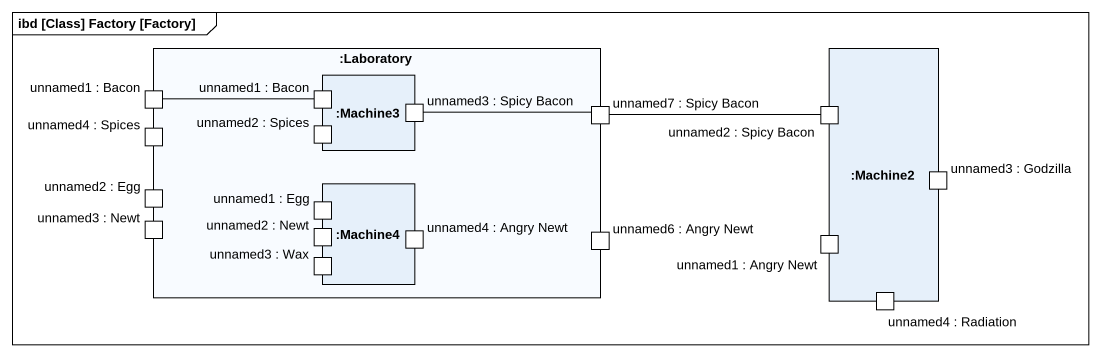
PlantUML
@startuml
mainframe ibd [Class] Factory [Factory]
rectangle ":Laboratory" as Laboratory {
  port "unnamed1 : Bacon" as unnamed1_Bacon
  rectangle ":Machine3" as Machine3 {
    port "unnamed1 : Bacon" as unnamed1_Bacon_2
    port "unnamed3 : Spicy Bacon" as unnamed3_Spicy_Bacon
    port "unnamed2 : Spices" as unnamed2_Spices
  }
  port "unnamed7 : Spicy Bacon" as unnamed7_Spicy_Bacon
  port "unnamed4 : Spices" as unnamed4_Spices
  port "unnamed2 : Egg" as unnamed2_Egg
  port "unnamed3 : Newt" as unnamed3_Newt
  rectangle ":Machine4" as Machine4 {
    port "unnamed1 : Egg" as unnamed1_Egg
    port "unnamed2 : Newt" as unnamed2_Newt
    port "unnamed4 : Angry Newt" as unnamed4_Angry_Newt
    port "unnamed3 : Wax" as unnamed3_Wax
  }
  port "unnamed6 : Angry Newt" as unnamed6_Angry_Newt
}
rectangle ":Machine2" as Machine2 {
  port "unnamed2 : Spicy Bacon" as unnamed2_Spicy_Bacon
  port "unnamed3 : Godzilla" as unnamed3_Godzilla
  port "unnamed1 : Angry Newt" as unnamed1_Angry_Newt
  port "unnamed4 : Radiation" as unnamed4_Radiation
}
unnamed1_Bacon -right- unnamed1_Bacon_2
unnamed3_Spicy_Bacon -right- unnamed7_Spicy_Bacon
unnamed7_Spicy_Bacon -right- unnamed2_Spicy_Bacon
@enduml
